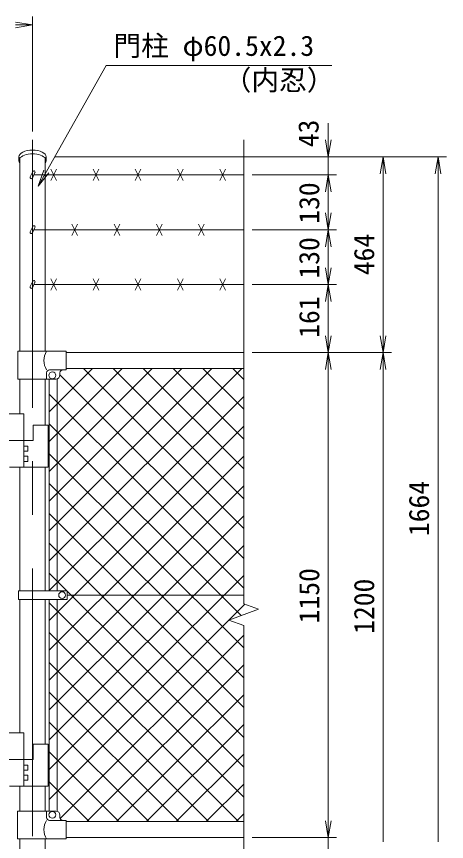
# Model space of a CAD drawing. Units: millimetres, scale not verified. Extents: x -4200 to 4200, y -2970 to 2970.
# Drawn here: x -1582 to -564, y -548 to 1408 of the extents above; entities that cross this region are included whole.
import ezdxf
from ezdxf.enums import TextEntityAlignment as Align

# ---------------------------------------------------------------- set-up
doc = ezdxf.new("R2010")
doc.units = ezdxf.units.MM
doc.header["$LTSCALE"] = 20
doc.linetypes.add('USER1', pattern=[50.8, 31.75, -6.35, 6.35, -6.35])
for name, color, linetype, lineweight in [('0-0_D-STR-TXT', 7, 'Continuous', 9), ('0-4_D-BMK', 2, 'USER1', 13), ('0-5_D-STR1', 1, 'Continuous', 18), ('0-8_D-STR3', 3, 'Continuous', 13), ('0-9_D-STR-DIM', 7, 'Continuous', 9), ('0-A_0', 7, 'Continuous', 9), ('0-B_D-STR2', 7, 'Continuous', 9)]:
    doc.layers.add(name, color=color, linetype=linetype, lineweight=lineweight)
doc.styles.add('ＭＳ ゴシック', font='')
doc.styles.get('ＭＳ ゴシック').set_extended_font_data('MS Gothic')

# ---------------------------------------------------------------- blocks, each defined once
blk = doc.blocks.new('_Open')
at = {"layer": '0-A_0'}
blk.add_line((-20, 3.33), (0, 0), dxfattribs=at)
blk.add_lwpolyline([(-20, -3.33), (0, 0), (-20, 0)], dxfattribs=at)
blk = doc.blocks.new('MLeader11')
at = {"layer": '0-0_D-STR-TXT'}
blk.add_line((-1505.64, 1037.32), (-1531.08, 1005.74), dxfattribs=at)
for points in [[(-1511.45, 1040.59), (-1369.94, 1291.85), (-842.86, 1291.85), (-835.66, 1291.85)], [(-1517.26, 1043.87), (-1531.08, 1005.74), (-1511.45, 1040.59)]]:
    blk.add_lwpolyline(points, dxfattribs=at)

msp = doc.modelspace()

# ---------------------------------------------------------------- linework, layer by layer
at = {"layer": '0-4_D-BMK'}
msp.add_line((-1544.32, 1115.52), (-1544.32, -868.63), dxfattribs=at)
at = {"layer": '0-5_D-STR1'}
for p, q in [((-1576.42, 1075.37), (-1576.42, 1066.35)), ((-1574.57, 1071.72), (-1574.57, 614.37)), ((-1514.07, 1071.72), (-1514.07, 614.37)), ((-1512.22, 1075.37), (-1512.22, 1066.35)), ((-1464.32, 611.37), (-1044.32, 611.37)), ((-1464.32, 573.37), (-1044.32, 573.37)), ((-1574.57, 548.37), (-1574.57, 465.87)), ((-1514.07, 548.37), (-1514.07, 438.87)), ((-1574.57, 339.87), (-1574.57, 46.87)), ((-1514.07, 339.87), (-1514.07, 46.87)), ((-1574.57, 25.87), (-1574.57, -290.23)), ((-1514.07, 25.87), (-1514.07, -317.23)), ((-1574.57, -416.23), (-1574.57, -475.63)), ((-1514.07, -416.23), (-1514.07, -475.63)), ((-1464.32, -500.63), (-1044.32, -500.63)), ((-1574.57, -541.63), (-1574.57, -838.63)), ((-1514.07, -541.63), (-1514.07, -838.63)), ((-1464.32, -538.63), (-1044.32, -538.63))]:
    msp.add_line(p, q, dxfattribs=at)
for centre, start_param, end_param in [((-1544.32, 1066.35), 2.8004339, 6.6243441), ((-1544.32, 1075.37), 3.1415927, 6.2831853)]:
    msp.add_ellipse(centre, major_axis=(-32.1, 0), ratio=0.5, start_param=start_param, end_param=end_param, dxfattribs=at)
at = {"layer": '0-8_D-STR3'}
for p, q in [((-1543.89, 1040.4), (-1549.84, 1027.64)), ((-1538.45, 1037.86), (-1544.4, 1025.1)), ((-1501.03, 1045.78), (-1487.61, 1018.95)), ((-1501.03, 1018.95), (-1487.61, 1045.78)), ((-1401.03, 1045.78), (-1387.61, 1018.95)), ((-1401.03, 1018.95), (-1387.61, 1045.78)), ((-1301.03, 1045.78), (-1287.61, 1018.95)), ((-1301.03, 1018.95), (-1287.61, 1045.78)), ((-1201.03, 1045.78), (-1187.61, 1018.95)), ((-1201.03, 1018.95), (-1187.61, 1045.78)), ((-1101.03, 1045.78), (-1087.61, 1018.95)), ((-1101.03, 1018.95), (-1087.61, 1045.78)), ((-1044.32, 1032.37), (-1541.01, 1032.37)), ((-1543.89, 910.4), (-1549.84, 897.64)), ((-1538.45, 907.86), (-1544.4, 895.1)), ((-1044.32, 902.37), (-1541.01, 902.37)), ((-1451.03, 915.78), (-1437.61, 888.95)), ((-1451.03, 888.95), (-1437.61, 915.78)), ((-1351.03, 915.78), (-1337.61, 888.95)), ((-1351.03, 888.95), (-1337.61, 915.78)), ((-1251.03, 915.78), (-1237.61, 888.95)), ((-1251.03, 888.95), (-1237.61, 915.78)), ((-1151.03, 915.78), (-1137.61, 888.95)), ((-1151.03, 888.95), (-1137.61, 915.78)), ((-1501.03, 785.78), (-1487.61, 758.95)), ((-1501.03, 758.95), (-1487.61, 785.78)), ((-1401.03, 785.78), (-1387.61, 758.95)), ((-1401.03, 758.95), (-1387.61, 785.78)), ((-1301.03, 785.78), (-1287.61, 758.95)), ((-1301.03, 758.95), (-1287.61, 785.78)), ((-1201.03, 785.78), (-1187.61, 758.95)), ((-1201.03, 758.95), (-1187.61, 785.78)), ((-1101.03, 785.78), (-1087.61, 758.95)), ((-1101.03, 758.95), (-1087.61, 785.78)), ((-1543.89, 780.4), (-1549.84, 767.64)), ((-1538.45, 777.86), (-1544.4, 765.1)), ((-1044.32, 772.37), (-1541.01, 772.37)), ((-1579.02, 614.37), (-1464.32, 614.37)), ((-1579.02, 548.37), (-1579.02, 614.37)), ((-1464.32, 570.37), (-1464.32, 614.37)), ((-1503.92, 570.37), (-1464.32, 570.37)), ((-1579.02, 548.37), (-1489.32, 548.37)), ((-1510.92, 548.37), (-1510.92, 563.37)), ((-1504.82, 548.37), (-1504.82, 46.87)), ((-1485.82, 549), (-1485.82, 46.87)), ((-1479.32, 558.37), (-1479.32, 563.37)), ((-1564.57, 465.87), (-1645.57, 465.87)), ((-1564.57, 465.87), (-1564.57, 339.87)), ((-1507.57, 438.87), (-1542.57, 438.87)), ((-1542.57, 438.87), (-1542.57, 402.87)), ((-1507.57, 438.87), (-1507.57, 339.87)), ((-1542.57, 402.87), (-1620.57, 402.87)), ((-1564.57, 389.37), (-1555.07, 389.37)), ((-1564.57, 377.37), (-1555.07, 377.37)), ((-1555.07, 377.37), (-1555.07, 389.37)), ((-1564.57, 365.37), (-1555.07, 365.37)), ((-1564.57, 353.37), (-1555.07, 353.37)), ((-1555.07, 353.37), (-1555.07, 365.37)), ((-1507.57, 339.87), (-1598.57, 339.87)), ((-1577.12, 25.87), (-1577.12, 46.87)), ((-1462.33, 46.87), (-1577.12, 46.87)), ((-1462.33, 25.87), (-1462.33, 46.87)), ((-1462.33, 25.87), (-1577.12, 25.87)), ((-1504.82, 25.87), (-1504.82, -475.63)), ((-1485.82, 25.87), (-1485.82, -476.27)), ((-1462.33, 36.37), (-1044.32, 36.37)), ((-1564.57, -290.23), (-1645.57, -290.23)), ((-1564.57, -290.23), (-1564.57, -416.23)), ((-1507.57, -317.23), (-1542.57, -317.23)), ((-1542.57, -317.23), (-1542.57, -353.23)), ((-1507.57, -317.23), (-1507.57, -416.23)), ((-1542.57, -353.23), (-1620.57, -353.23)), ((-1564.57, -366.73), (-1555.07, -366.73)), ((-1555.07, -378.73), (-1555.07, -366.73)), ((-1564.57, -378.73), (-1555.07, -378.73)), ((-1564.57, -390.73), (-1555.07, -390.73)), ((-1555.07, -402.73), (-1555.07, -390.73)), ((-1564.57, -402.73), (-1555.07, -402.73)), ((-1507.57, -416.23), (-1598.57, -416.23)), ((-1580.02, -475.63), (-1489.32, -475.63)), ((-1580.02, -475.63), (-1580.02, -541.63)), ((-1510.92, -475.63), (-1510.92, -490.63)), ((-1479.32, -485.63), (-1479.32, -490.63)), ((-1503.92, -497.63), (-1464.32, -497.63)), ((-1464.32, -497.63), (-1464.32, -541.63)), ((-1580.02, -541.63), (-1464.32, -541.63))]:
    msp.add_line(p, q, dxfattribs=at)
for centre in [(-1497.32, 557.37), (-1474.33, 36.37), (-1497.32, -484.63)]:
    msp.add_circle(centre, 8, dxfattribs=at)
for centre, radius, start, end in [((-1541.17, 1039.13), 3, 334.99524, 154.99707), ((-1547.12, 1026.37), 3, 154.99707, 334.99524), ((-1541.17, 909.13), 3, 334.99524, 154.99707), ((-1547.12, 896.37), 3, 154.99707, 334.99524), ((-1547.12, 766.37), 3, 154.99707, 334.99524), ((-1541.17, 779.13), 3, 334.99524, 154.99707), ((-1476.71, 592.37), 40.68, 147.25964, 212.74036), ((-1503.92, 563.37), 7, 90, 180), ((-1472.32, 563.37), 7, 90, 180), ((-1489.32, 558.37), 10, 270, 0), ((-1489.32, -485.63), 10, 0, 90), ((-1476.71, -519.63), 40.68, 147.25964, 212.74036), ((-1503.92, -490.63), 7, 180, 270), ((-1472.32, -490.63), 7, 180, 270)]:
    msp.add_arc(centre, radius, start, end, dxfattribs=at)
at = {"layer": '0-9_D-STR-DIM'}
for p, q in [((-1544.32, 1135.52), (-1544.32, 1408.03)), ((-844.32, 1115.37), (-844.32, 1155.37)), ((-1044.32, 1115.52), (-1044.32, 15.59)), ((-1492.22, 1075.37), (-694.32, 1075.37)), ((-1492.22, 1075.37), (-564.32, 1075.37)), ((-1492.22, 1075.37), (-824.32, 1075.37)), ((-844.32, 1032.37), (-844.32, 1075.37)), ((-1024.32, 1032.37), (-824.32, 1032.37)), ((-1024.32, 1032.37), (-824.32, 1032.37)), ((-714.32, 651.37), (-714.32, 1035.37)), ((-584.32, 1035.37), (-584.32, -548.63)), ((-844.32, 942.37), (-844.32, 992.37)), ((-844.32, 992.37), (-844.32, 952.37)), ((-1024.32, 902.37), (-824.32, 902.37)), ((-1024.32, 902.37), (-824.32, 902.37)), ((-844.32, 812.37), (-844.32, 862.37)), ((-1024.32, 772.37), (-824.32, 772.37)), ((-1004.32, 772.37), (-824.32, 772.37)), ((-844.32, 651.37), (-844.32, 732.37)), ((-1024.32, 611.37), (-824.32, 611.37)), ((-1024.32, 611.37), (-694.32, 611.37)), ((-1004.32, 611.37), (-694.32, 611.37)), ((-1004.32, 611.37), (-824.32, 611.37)), ((-844.32, 571.37), (-844.32, -498.63)), ((-714.32, 571.37), (-714.32, -548.63)), ((-1079.56, -22.88), (-1009.08, 2.77)), ((-1009.08, 2.77), (-1044.32, 15.59)), ((-1044.32, -35.71), (-1079.56, -22.88)), ((-1044.32, -35.71), (-1044.32, -695.94)), ((-844.32, -498.63), (-844.32, -458.63)), ((-1024.32, -538.63), (-824.32, -538.63)), ((-1004.32, -538.63), (-824.32, -538.63)), ((-844.32, -538.63), (-844.32, -588.63))]:
    msp.add_line(p, q, dxfattribs=at)
at = {"layer": '0-B_D-STR2'}
for p, q in [((-1504.82, 471.19), (-1402.64, 573.37)), ((-1504.82, 400.48), (-1331.93, 573.37)), ((-1504.82, 329.77), (-1261.22, 573.37)), ((-1504.82, 259.06), (-1190.51, 573.37)), ((-1504.82, 188.35), (-1119.8, 573.37)), ((-1504.82, 117.64), (-1049.09, 573.37)), ((-1044.32, 193.91), (-1423.78, 573.37)), ((-1044.32, 264.62), (-1353.06, 573.37)), ((-1044.32, 335.34), (-1282.35, 573.37)), ((-1044.32, 406.05), (-1211.64, 573.37)), ((-1044.32, 476.76), (-1140.93, 573.37)), ((-1044.32, 547.47), (-1070.22, 573.37)), ((-1044.32, 123.2), (-1479.32, 558.2)), ((-1044.32, 52.49), (-1504.82, 512.99)), ((-1504.82, 46.93), (-1044.32, 507.43)), ((-1050.3, -12.24), (-1504.82, 442.28)), ((-1504.82, -23.79), (-1044.32, 436.71)), ((-1044.32, -88.93), (-1504.82, 371.57)), ((-1504.82, -94.5), (-1044.32, 366)), ((-1044.32, -159.64), (-1504.82, 300.86)), ((-1504.82, -165.21), (-1044.32, 295.29)), ((-1044.32, -230.35), (-1504.82, 230.15)), ((-1504.82, -235.92), (-1044.32, 224.58)), ((-1044.75, -300.63), (-1504.82, 159.44)), ((-1504.82, -306.63), (-1044.32, 153.87)), ((-1044.32, -371.77), (-1504.82, 88.73)), ((-1504.82, -377.34), (-1044.32, 83.16)), ((-1044.32, -442.48), (-1504.82, 18.02)), ((-1504.82, -448.05), (-1042.02, 14.75)), ((-1056.88, -500.63), (-1504.82, -52.69)), ((-1478.95, -492.89), (-1044.32, -58.26)), ((-1127.59, -500.63), (-1504.29, -123.93)), ((-1415.98, -500.63), (-1044.32, -128.97)), ((-1198.3, -500.63), (-1504.82, -194.11)), ((-1345.27, -500.63), (-1044.32, -199.68)), ((-1269.01, -500.63), (-1504.82, -264.82)), ((-1274.56, -500.63), (-1044.32, -270.39)), ((-1339.72, -500.63), (-1504.82, -335.54)), ((-1203.85, -500.63), (-1044.32, -341.1)), ((-1410.44, -500.63), (-1504.82, -406.25)), ((-1133.14, -500.63), (-1044.32, -411.81)), ((-1062.43, -500.63), (-1044.32, -482.52))]:
    msp.add_line(p, q, dxfattribs=at)

# ---------------------------------------------------------------- block references
at = {"layer": '0-0_D-STR-TXT'}
msp.add_blockref('MLeader11', (0, 0), dxfattribs=at)
at = {"layer": '0-9_D-STR-DIM', "xscale": 2, "yscale": 2}
msp.add_blockref('_Open', (-1544.32, 1388.03), dxfattribs=at)
for p, rotation in [((-844.32, 1075.37), 270), ((-714.32, 1075.37), 90), ((-584.32, 1075.37), 90), ((-844.32, 1032.37), 90), ((-844.32, 1032.37), 90), ((-844.32, 902.37), 270), ((-844.32, 902.37), 90), ((-844.32, 772.37), 270), ((-844.32, 772.37), 90), ((-844.32, 611.37), 270), ((-714.32, 611.37), 270), ((-844.32, 611.37), 90), ((-714.32, 611.37), 90), ((-844.32, -538.63), 270), ((-844.32, -538.63), 270)]:
    msp.add_blockref('_Open', p, dxfattribs=dict(at, rotation=rotation))

# ---------------------------------------------------------------- texts
at = {"layer": '0-0_D-STR-TXT', "style": 'ＭＳ ゴシック'}
for s, p in [('門柱 φ60.5x2.3', (-1352.89, 1300.22)), ('（内忍）', (-1091.73, 1218.94))]:
    msp.add_text(s, height=48.09, dxfattribs=at).set_placement(p, align=Align.BOTTOM_LEFT)
at = {"layer": '0-9_D-STR-DIM', "style": 'ＭＳ ゴシック'}
for s, p in [('43', (-852.63, 1098.03)), ('130', (-851.07, 916.72)), ('130', (-851.07, 786.72)), ('464', (-721.07, 794.74)), ('161', (-851.07, 646.29)), ('1664', (-591.07, 176.34)), ('1150', (-851.07, -30.53)), ('1200', (-721.07, -55.53))]:
    msp.add_text(s, height=48.09, rotation=90, dxfattribs=at).set_placement(p, align=Align.BOTTOM_LEFT)

doc.saveas('drawing.dxf')
